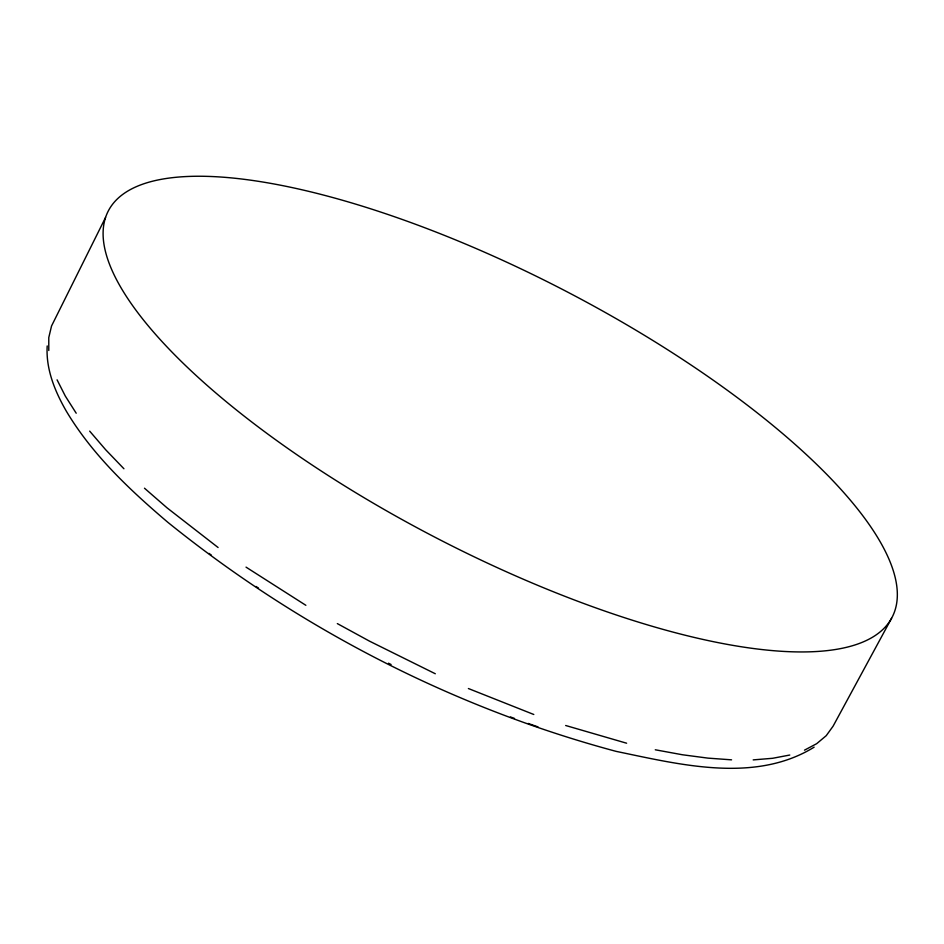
<?xml version="1.0" encoding="UTF-8"?>
<svg xmlns="http://www.w3.org/2000/svg" width="944" height="944" viewBox="0 0 944 944"><rect width="100%" height="100%" fill="white"/><g stroke="black" fill="none" stroke-linecap="round" stroke-linejoin="round"><path stroke-width="1.42" d="M105.539 217.498L51.542 325.975L48.781 337.574L48.781 350.484M891.573 618.273A441.438 139.346 27.4 0 1 246.148 417.661A441.438 139.346 27.4 0 1 362.909 206.347A441.438 139.346 27.4 0 1 891.573 618.273L833.092 726.184L826.224 735.683L816.666 743.695L804.489 750.161M814.129 747.164C754.929 783.709 679.822 764.546 616.338 751.412L613.824 750.751C451.657 706.914 298.764 627.925 168.079 522.504L166.179 520.899C128.585 488.815 91.969 454.099 66.422 411.336C55 391.559 45.749 369.234 47.2 345.952M789.774 755.035L772.64 758.292L753.194 759.896M731.576 759.837L707.941 758.126L682.441 754.763L655.278 749.784M626.615 743.211L565.668 725.499M533.797 714.49L468.389 688.53M435.302 673.756L369.552 641.177L337.327 623.595M305.856 605.305L246.03 567.132M218.088 547.508L167.135 507.919L144.479 488.213M123.924 468.755L105.61 449.686L89.668 431.125M76.204 413.224L65.313 396.079L57.077 379.842M537.974 726.88A421.52 133.057 27.4 0 1 528.203 723.446M514.515 718.455A421.52 133.057 27.4 0 1 510.444 716.933M391.111 664.529A421.52 133.057 27.4 0 1 388.48 663.207M258.479 588.088A421.52 133.057 27.4 0 1 256.036 586.472M211.35 555.131A421.52 133.057 27.4 0 1 209.037 553.408"/></g></svg>
